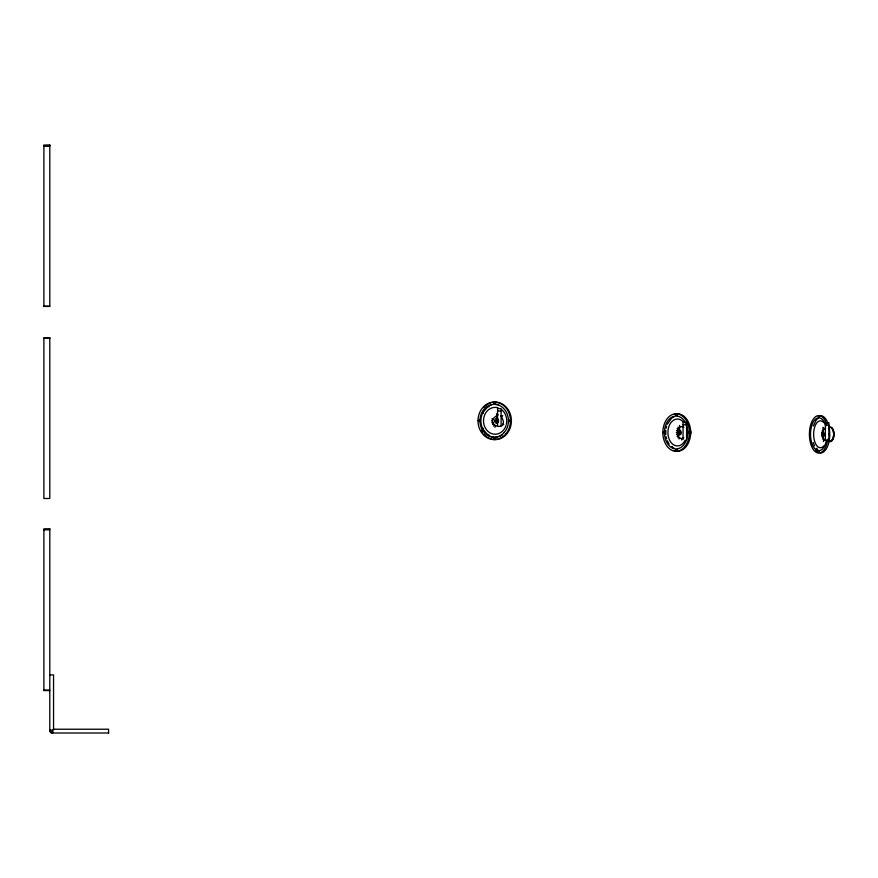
<?xml version="1.0" encoding="UTF-8"?>
<svg xmlns="http://www.w3.org/2000/svg" width="878" height="878" viewBox="0 0 878 878"><rect width="100%" height="100%" fill="white"/><g stroke="black" fill="none" stroke-linecap="round" stroke-linejoin="round"><path stroke-width="1.32" d="M496.652 423.174L496.652 413.747M679.528 434.862L679.528 425.435M822.971 436.662L822.971 427.235M822.971 434.412L824.146 434.303M681.635 439.977L681.69 438.627L683.83 437.815M681.69 438.627C674.721 437.99 676.905 423.492 683.83 427.312M500.822 415.623C512.5 434.533 479.761 424.853 498.188 414.811M822.993 434.358L821.786 434.303L822.554 434.358M821.94 436.223L822.664 435.927L824.069 439.615L823.685 440.767A8.473 5.081 -49.9 0 1 823.366 441.601M495.774 438.605L494.698 438.956L495.137 437.672M813.237 426.06L816.255 420.035A16.462 8.231 -90 0 1 818.241 418.389M678.99 438.967L679.539 437.815M667.313 424.261L671.582 418.235A16.462 11.644 90 0 1 674.392 416.589M822.905 439.582L823.443 438.649M494.885 427.279L495.565 426.126M823.443 430.077L825.594 428.299M493.897 437.2A16.462 14.257 -90 0 1 488.003 435.06L482.79 429.035A16.462 14.257 -90 0 1 482.79 412.572L488.003 406.547A16.462 14.257 90 0 1 491.45 404.901M829.359 434.961L829.282 433.589M501.909 416.589L502.71 415.514M677.893 437.782L678.65 436.849M493.546 426.093L494.479 425.161M822.313 438.023L822.96 437.398M495.598 403.748L494.501 403.2L495.62 402.695M677.048 436.234L677.97 435.598M492.514 424.546L493.645 423.909M689.735 431.778L689.713 433.227M676.521 434.423L677.542 434.138M491.867 422.735L493.118 422.439M677.399 449.36L677.421 450.864M479.893 420.068L479.256 420.825L479.75 421.539M677.421 414.153L677.399 415.656M43.9 145.693L49.794 145.693M43.9 145.924L49.794 145.924M43.9 306.181L49.794 306.181M43.9 338.239L49.794 338.239M497.574 410.992L501.108 410.992M494.61 420.814L498.693 420.814M683.051 424.82L686.585 424.82M825.375 425.128L828.909 425.128M677.86 432.503L681.196 432.503M43.9 529.807L49.794 529.84M49.794 674.875L53.558 674.875L53.558 730.09A1.888 1.888 0 0 0 53.262 729.772M43.9 690.097L49.794 690.097M53.349 729.223L108.565 729.223L108.565 732.998M53.009 731.44L49.794 731.44L49.794 691.041M108.707 732.998L52.011 732.998L52.011 729.772M491.647 420.803L492.942 420.869M676.345 432.492L677.399 432.569M825.594 440.427L824.069 439.615M491.867 418.861L493.118 419.311M676.521 430.549L677.542 430.999M821.94 432.349L822.664 432.788L822.313 430.549M502.743 423.909L503.742 424.546M677.048 428.749L677.97 429.54M677.893 427.202L678.65 428.277M667.313 440.723L669.168 444.125M813.237 442.523L814.543 445.925M823.685 427.805L824.069 429.112M828.909 439.889L828.909 422.768L825.375 422.768L825.375 439.889M686.585 439.582L686.585 422.461L683.051 422.461L683.051 439.582M501.108 425.742L501.108 408.632L497.574 408.632L497.574 425.742M52.878 732.746A1.888 1.888 0 0 1 50.595 729.772M501.81 409.785A13.444 11.644 -90 0 1 506.376 424.283M506.079 425.391A13.444 11.644 -90 0 1 491.471 433.556A13.444 11.644 -90 0 1 483.987 416.94A13.444 11.644 -90 0 1 498.144 407.809M491.998 402.453A18.745 16.232 -90 0 1 511.183 423.887A18.745 16.232 -90 0 1 487.049 437.068M486.149 436.421A18.745 16.232 -90 0 1 483.69 434.094M482.285 432.25A18.745 16.232 -90 0 1 481.111 430.209M483.69 407.579A18.745 16.232 -90 0 1 487.049 404.604M487.981 404.023A18.745 16.232 -90 0 1 490.967 402.728M496.377 404.396A16.462 14.257 90 0 1 498.825 404.901M502.26 435.06A16.462 14.257 -90 0 1 498.825 436.695M497.617 437.014A16.462 14.257 -90 0 1 495.137 437.266M488.936 434.753A8.473 6.991 -24 0 1 488.003 435.06M482.79 429.035A8.473 8.264 8.4 0 1 483.251 428.19M483.251 413.406A8.473 8.264 -8.4 0 1 482.79 412.572M488.003 406.547A8.473 6.991 24 0 1 488.936 406.843M498.419 422A2.36 2.041 -90 0 1 495.335 422.625A2.36 2.041 -90 0 1 495.335 419.015A2.36 2.041 -90 0 1 498.419 419.64M830.731 427.564A6.728 3.369 -90 0 1 834.1 434.292A6.728 3.369 -90 0 1 830.731 441.019M823.729 445.925A13.444 6.717 -90 0 1 813.643 434.292A13.444 6.717 -90 0 1 823.729 422.647M831.773 428.464A6.728 3.369 -90 0 1 832.465 429.529M833.002 430.922A6.728 3.369 -90 0 1 833.343 432.547M833.343 436.026A6.728 3.369 -90 0 1 833.002 437.65M832.465 439.044A6.728 3.369 -90 0 1 830.961 440.789M829.117 427.059A7.485 3.742 -90 0 1 833.826 434.292A7.485 3.742 -90 0 1 829.117 441.513M817.956 452.422A18.745 9.373 90 0 1 815.695 450.557M820.381 415.579A18.745 9.373 90 0 1 828.184 423.909M828.503 424.952A18.745 9.373 90 0 1 820.381 453.07M818.241 450.184A16.462 8.231 -90 0 1 816.255 448.548A8.473 5.081 -49.9 0 0 817.023 448.241M826.483 439.911A16.462 8.231 -90 0 1 814.224 448.043A16.462 8.231 -90 0 1 813.094 422.318A16.462 8.231 -90 0 1 825.88 426.06M827.822 439.176A18.745 9.373 -90 0 1 814.257 450.754A18.745 9.373 -90 0 1 811.854 421.659A18.745 9.373 -90 0 1 826.56 423.909M685.191 440.196A13.444 9.504 -90 0 1 671.725 443.269A13.444 9.504 -90 0 1 669.947 424.151A13.444 9.504 -90 0 1 683.512 422.197M673.997 414.427A18.745 13.258 90 0 1 690.679 432.525A18.745 13.258 90 0 1 673.997 450.633M674.392 448.395A16.462 11.644 -90 0 1 671.582 446.748A8.473 6.245 -40.2 0 0 672.449 446.452M666.643 438.791A16.462 11.644 -90 0 1 666.161 436.75M665.853 434.643A16.462 11.644 -90 0 1 665.853 430.341M666.161 428.234A16.462 11.644 -90 0 1 666.643 426.192M686.157 424.261A16.462 11.644 -90 0 1 676.411 448.943A16.462 11.644 -90 0 1 665.678 425.095A16.462 11.644 -90 0 1 685.608 423.053M689.987 429.122A6.728 4.752 -90 0 1 689.987 435.85M689.921 428.749A7.485 5.29 -90 0 1 689.921 436.234M809.593 434.127C809.955 436.794 810.8 432.272 809.593 434.127M818.395 451.72C818.735 454.376 819.635 449.931 818.395 451.72M818.395 416.501C818.746 419.201 819.58 414.712 818.395 416.501M663.131 432.327C663.746 435.071 664.723 430.385 663.131 432.327M675.577 449.931C676.192 452.675 677.168 447.989 675.577 449.931M478.345 420.639C479.147 423.437 480.266 418.63 478.345 420.639M493.59 438.243C494.38 441.041 495.51 436.234 493.59 438.243M675.577 414.701C676.082 417.478 677.278 412.836 675.577 414.701M688.023 432.305C688.571 435.082 689.669 430.439 688.023 432.305M493.59 403.013C494.303 405.845 495.576 401.081 493.59 403.013M508.834 420.617C509.558 423.437 510.809 418.685 508.834 420.617M509.767 420.617C510.491 423.437 511.753 418.685 509.767 420.617M49.794 145.002L43.9 145.002L43.9 306.444L49.794 306.444L49.794 145.002M49.794 337.767L43.9 337.767L43.9 498.495L49.794 498.495L49.794 337.767M49.794 528.786L43.9 528.786L43.9 690.569L49.794 690.569L49.794 528.786M504.279 432.437A16.462 14.257 -90 0 0 497.892 404.901A16.462 14.257 -90 0 0 480.431 425.062A16.462 14.257 -90 0 0 504.279 432.437M505.706 434.094A18.745 16.232 -90 0 0 498.43 402.728A18.745 16.232 -90 0 0 478.554 425.687A18.745 16.232 -90 0 0 505.706 434.094M823.805 435.971A2.36 1.174 -90 0 0 823.279 432.031A2.36 1.174 -90 0 0 821.83 434.917A2.36 1.174 -90 0 0 823.805 435.971M685.477 445.783A18.745 13.258 -90 0 0 679.528 414.427A18.745 13.258 -90 0 0 663.296 437.376A18.745 13.258 -90 0 0 685.477 445.783M680.702 434.171A2.36 1.668 -90 0 0 679.956 430.231A2.36 1.668 -90 0 0 677.915 433.117A2.36 1.668 -90 0 0 680.702 434.171"/></g></svg>
